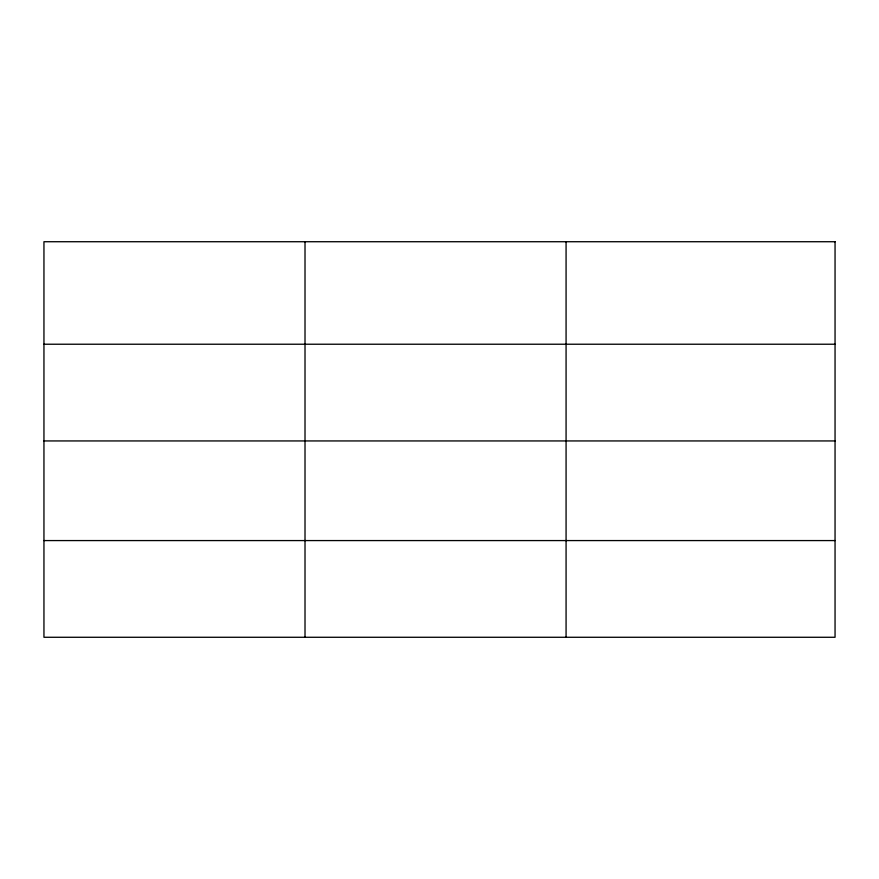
<?xml version="1.0" encoding="UTF-8"?>
<svg xmlns="http://www.w3.org/2000/svg" width="879" height="879" viewBox="0 0 879 879"><rect width="100%" height="100%" fill="white"/><g stroke="black" fill="none" stroke-linecap="round" stroke-linejoin="round"><path stroke-width="1.32" d="M43.95 344.227L835.05 344.227M43.95 440.939L835.05 440.939M43.95 540.574L835.05 540.574M566.076 241.725L566.076 637.275M305.013 241.725L305.013 637.275M835.05 241.725L43.95 241.725L43.95 637.275L835.05 637.275L835.05 241.725"/></g></svg>
